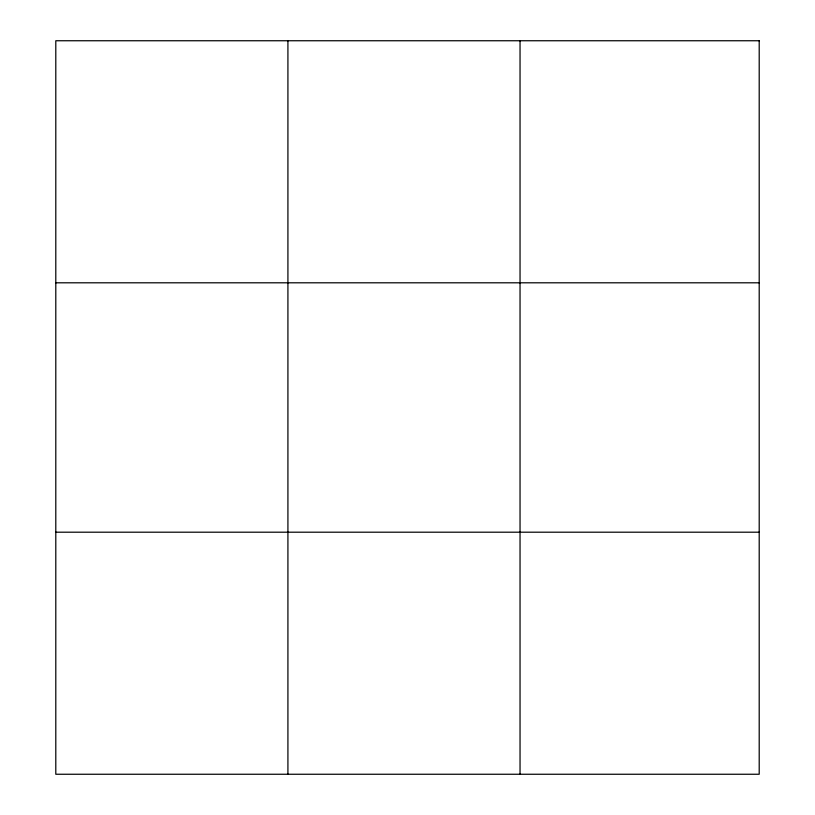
<?xml version="1.0" encoding="UTF-8"?>
<svg xmlns="http://www.w3.org/2000/svg" width="815" height="815" viewBox="0 0 815 815"><rect width="100%" height="100%" fill="white"/><g stroke="black" fill="none" stroke-linecap="round" stroke-linejoin="round"><path stroke-width="1.22" d="M287.919 774.25L287.919 40.75M520.041 774.25L520.041 40.75M55.797 282.805L759.203 282.805M55.797 532.195L759.203 532.195M759.203 40.75L759.203 774.25L55.797 774.25L55.797 40.75L759.203 40.75"/></g></svg>
